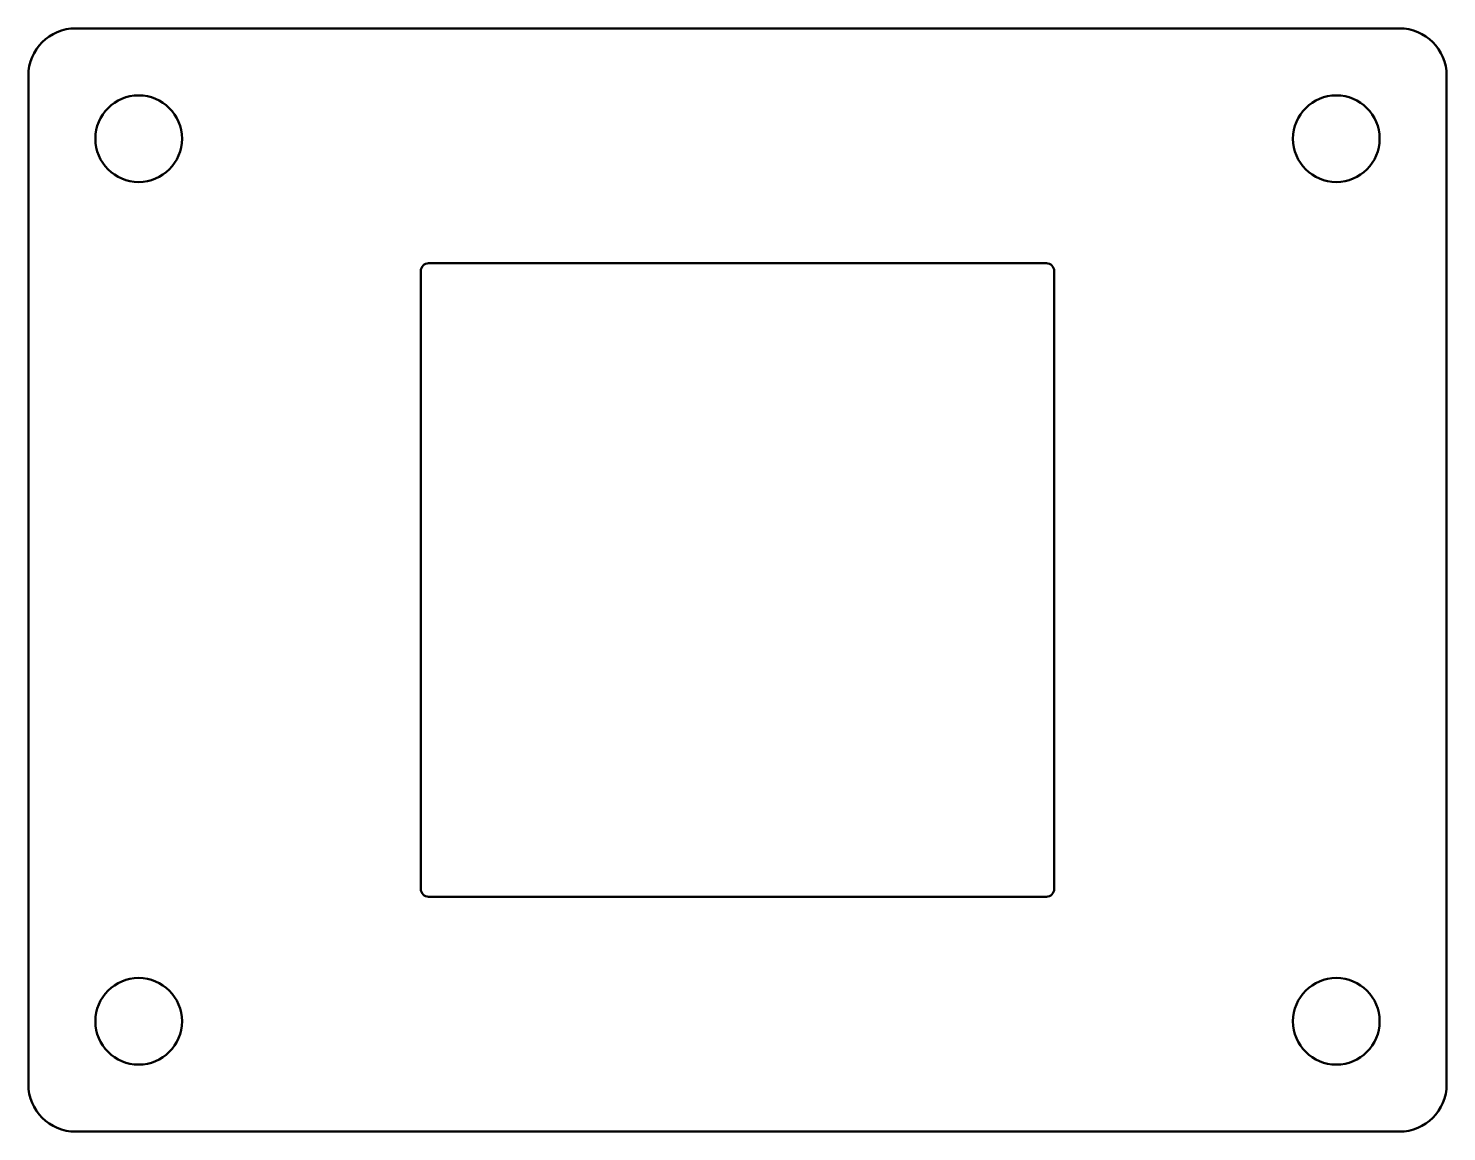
# Model space of a CAD drawing. Header units: millimetres. Extents: x -3 to 87, y 0 to 70.
import ezdxf

# ---------------------------------------------------------------- set-up
doc = ezdxf.new("R2010")
doc.units = ezdxf.units.MM
doc.layers.add('IV_INTERIOR_PROFILES', color=7, linetype='Continuous', lineweight=50)
doc.layers.add('IV_OUTER_PROFILE', color=7, linetype='Continuous', lineweight=50)

msp = doc.modelspace()

# ---------------------------------------------------------------- linework, layer by layer
at = {"layer": 'IV_INTERIOR_PROFILES'}
for p, q in [((22.4, 55.1), (61.6, 55.1)), ((21.9, 15.4), (21.9, 54.6)), ((62.1, 54.6), (62.1, 15.4)), ((61.6, 14.9), (22.4, 14.9))]:
    msp.add_line(p, q, dxfattribs=at)
for centre in [(4, 63), (80, 63), (4, 7), (80, 7)]:
    msp.add_circle(centre, 2.75, dxfattribs=at)
for centre, start, end in [((22.4, 54.6), 90, 180), ((61.6, 54.6), 0, 90), ((22.4, 15.4), 180, 270), ((61.6, 15.4), 270, 360)]:
    msp.add_arc(centre, 0.5, start, end, dxfattribs=at)
at = {"layer": 'IV_OUTER_PROFILE'}
for p, q in [((0, 70), (84, 70)), ((-3, 3), (-3, 67)), ((87, 67), (87, 3)), ((84, 0), (0, 0))]:
    msp.add_line(p, q, dxfattribs=at)
for centre, start, end in [((0, 67), 90, 180), ((84, 67), 0, 90), ((0, 3), 180, 270), ((84, 3), 270, 0)]:
    msp.add_arc(centre, 3, start, end, dxfattribs=at)

doc.saveas('drawing.dxf')
